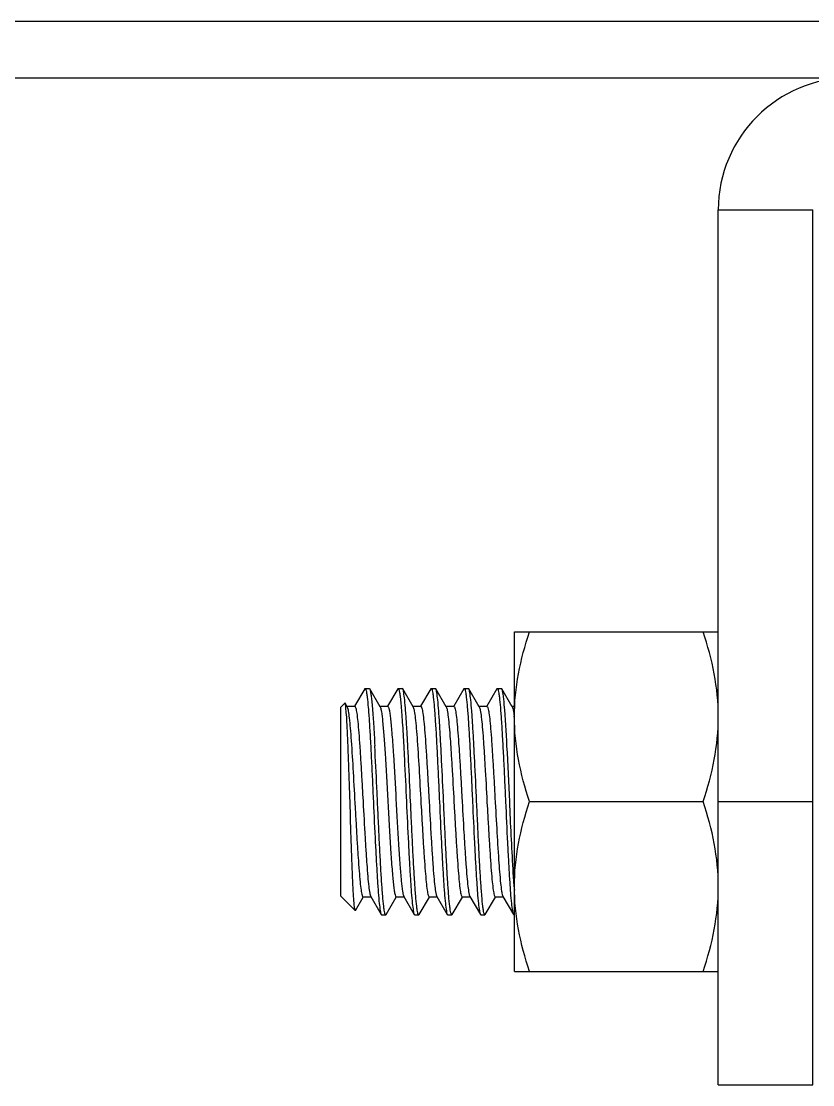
# Model space of a CAD drawing. Extents: x -1396510 to 1250330, y -1892470 to 1623980.
# Drawn here: x -1156888.7 to -1156689.2, y -61592 to -61323.8 of the extents above; entities that cross this region are included whole.
import ezdxf

# ---------------------------------------------------------------- set-up
doc = ezdxf.new("R2010")
doc.units = 0
doc.header["$LTSCALE"] = 1000
doc.header["$MEASUREMENT"] = 0
doc.layers.add('BZ', color=2, linetype='Continuous')

msp = doc.modelspace()

# ---------------------------------------------------------------- linework, layer by layer
at = {"linetype": 'Continuous'}
for p, q in [((-1157330.37, -61323.8), (-1155857.6, -61323.8)), ((-1157330.37, -61338.05), (-1155857.6, -61338.05)), ((-1156712.98, -61371.37), (-1156689.18, -61371.37)), ((-1156712.98, -61592.01), (-1156712.98, -61371.37)), ((-1156689.18, -61521.92), (-1156689.18, -61371.37)), ((-1156764.38, -61477.79), (-1156712.98, -61477.79)), ((-1156764.38, -61563.45), (-1156764.38, -61477.79)), ((-1156802.12, -61492.15), (-1156804.67, -61496.55)), ((-1156802.01, -61492.06), (-1156800.97, -61492.06)), ((-1156800.97, -61492.06), (-1156800.86, -61492.15)), ((-1156798.23, -61496.69), (-1156800.86, -61492.15)), ((-1156793.79, -61492.15), (-1156796.34, -61496.55)), ((-1156793.79, -61492.15), (-1156793.68, -61492.06)), ((-1156793.68, -61492.06), (-1156792.64, -61492.06)), ((-1156792.53, -61492.15), (-1156792.64, -61492.06)), ((-1156789.9, -61496.69), (-1156792.53, -61492.15)), ((-1156785.46, -61492.15), (-1156788.01, -61496.55)), ((-1156785.46, -61492.15), (-1156785.35, -61492.06)), ((-1156785.35, -61492.06), (-1156784.31, -61492.06)), ((-1156784.2, -61492.15), (-1156784.31, -61492.06)), ((-1156781.57, -61496.69), (-1156784.2, -61492.15)), ((-1156777.13, -61492.15), (-1156779.68, -61496.55)), ((-1156777.13, -61492.15), (-1156777.02, -61492.06)), ((-1156777.02, -61492.06), (-1156775.98, -61492.06)), ((-1156775.88, -61492.15), (-1156775.98, -61492.06)), ((-1156773.24, -61496.69), (-1156775.88, -61492.15)), ((-1156768.8, -61492.15), (-1156771.35, -61496.55)), ((-1156768.8, -61492.15), (-1156768.69, -61492.06)), ((-1156768.69, -61492.06), (-1156767.65, -61492.06)), ((-1156767.55, -61492.15), (-1156767.65, -61492.06)), ((-1156764.92, -61496.69), (-1156767.55, -61492.15)), ((-1156808.17, -61496.82), (-1156807.14, -61495.79)), ((-1156808.17, -61544.42), (-1156808.17, -61496.82)), ((-1156807.07, -61495.82), (-1156807.14, -61495.79)), ((-1156806.56, -61496.69), (-1156807.07, -61495.82)), ((-1156804.62, -61496.58), (-1156806.63, -61496.58)), ((-1156806.56, -61496.69), (-1156806.53, -61496.76)), ((-1156796.29, -61496.58), (-1156798.3, -61496.58)), ((-1156787.96, -61496.58), (-1156789.97, -61496.58)), ((-1156789.9, -61496.69), (-1156789.86, -61496.77)), ((-1156779.63, -61496.58), (-1156781.64, -61496.58)), ((-1156771.3, -61496.58), (-1156773.31, -61496.58)), ((-1156764.38, -61496.58), (-1156764.98, -61496.58)), ((-1156760.56, -61520.62), (-1156716.8, -61520.62)), ((-1156712.98, -61520.62), (-1156689.18, -61520.62)), ((-1156689.18, -61592.01), (-1156689.18, -61521.92)), ((-1156808.17, -61544.42), (-1156804.5, -61548.08)), ((-1156804.43, -61548.06), (-1156802.48, -61544.68)), ((-1156802.52, -61544.66), (-1156800.52, -61544.66)), ((-1156800.58, -61544.55), (-1156797.95, -61549.08)), ((-1156796.7, -61549.08), (-1156794.15, -61544.68)), ((-1156794.19, -61544.66), (-1156792.19, -61544.66)), ((-1156792.25, -61544.55), (-1156789.62, -61549.08)), ((-1156788.37, -61549.08), (-1156785.82, -61544.68)), ((-1156785.87, -61544.66), (-1156783.86, -61544.66)), ((-1156783.92, -61544.55), (-1156781.29, -61549.08)), ((-1156780.04, -61549.08), (-1156777.49, -61544.68)), ((-1156777.54, -61544.66), (-1156775.53, -61544.66)), ((-1156775.6, -61544.55), (-1156772.96, -61549.08)), ((-1156771.71, -61549.08), (-1156769.16, -61544.68)), ((-1156769.21, -61544.66), (-1156767.2, -61544.66)), ((-1156767.27, -61544.55), (-1156764.64, -61549.08)), ((-1156804.43, -61548.06), (-1156804.5, -61548.08)), ((-1156797.95, -61549.08), (-1156797.85, -61549.18)), ((-1156797.85, -61549.18), (-1156796.81, -61549.18)), ((-1156796.7, -61549.08), (-1156796.81, -61549.18)), ((-1156789.62, -61549.08), (-1156789.52, -61549.18)), ((-1156789.52, -61549.18), (-1156788.48, -61549.18)), ((-1156788.37, -61549.08), (-1156788.48, -61549.18)), ((-1156781.29, -61549.08), (-1156781.19, -61549.18)), ((-1156781.19, -61549.18), (-1156780.15, -61549.18)), ((-1156780.04, -61549.08), (-1156780.15, -61549.18)), ((-1156772.96, -61549.08), (-1156772.86, -61549.18)), ((-1156772.86, -61549.18), (-1156771.82, -61549.18)), ((-1156771.71, -61549.08), (-1156771.82, -61549.18)), ((-1156764.64, -61549.08), (-1156764.53, -61549.18)), ((-1156764.53, -61549.18), (-1156764.38, -61549.18)), ((-1156764.38, -61563.45), (-1156712.98, -61563.45)), ((-1156712.98, -61592.01), (-1156689.18, -61592.01))]:
    msp.add_line(p, q, dxfattribs=at)
for centre, radius, start, end in [((-1156679.66, -61371.37), 33.32, 90, 180), ((-1156813.26, -61505.14), 49.2, 6.5856, 7.0558), ((-1156551.39, -61527.1), 213.57, 184.0317, 184.2452)]:
    msp.add_arc(centre, radius, start, end, dxfattribs=at)
for points, knots in [([(-1156764.38, -61499.2), (-1156764.38, -61495.58), (-1156763.65, -61488.29), (-1156761.71, -61481.25), (-1156760.56, -61477.79)], [0, 0, 0, 0, 0.498127, 1, 1, 1, 1]), ([(-1156712.98, -61499.2), (-1156712.98, -61495.58), (-1156713.71, -61488.29), (-1156715.65, -61481.25), (-1156716.8, -61477.79)], [0, 0, 0, 0, 0.498127, 1, 1, 1, 1]), ([(-1156802.12, -61492.15), (-1156802.1, -61492.13), (-1156802.08, -61492.09), (-1156802.03, -61492.06), (-1156802.01, -61492.06)], [0, 0, 0, 0, 0.600347, 1, 1, 1, 1]), ([(-1156802.01, -61492.06), (-1156801.95, -61492.06), (-1156801.83, -61492.29), (-1156801.73, -61492.68), (-1156801.6, -61493.38), (-1156801.42, -61494.79), (-1156801.19, -61497.18), (-1156800.95, -61500.68), (-1156800.69, -61504.95), (-1156800.44, -61509.83), (-1156800.18, -61515.12), (-1156800.02, -61518.76), (-1156799.93, -61520.62)], [0, 0, 0, 0, 0.006583, 0.021596, 0.04574, 0.078937, 0.171322, 0.29539, 0.446449, 0.618734, 0.805649, 1, 1, 1, 1]), ([(-1156800.86, -61492.15), (-1156800.78, -61492.3), (-1156800.67, -61492.78), (-1156800.51, -61493.68), (-1156800.36, -61494.98), (-1156800.13, -61497.46), (-1156799.86, -61501.37), (-1156799.67, -61504.71), (-1156799.57, -61506.57)], [0, 0, 0, 0, 0.035621, 0.099129, 0.190113, 0.307384, 0.613602, 1, 1, 1, 1]), ([(-1156793.68, -61492.06), (-1156793.58, -61492.06), (-1156793.44, -61492.52), (-1156793.3, -61493.16), (-1156793.13, -61494.44), (-1156792.96, -61496.09), (-1156792.79, -61498.2), (-1156792.55, -61501.73), (-1156792.39, -61504.57), (-1156792.28, -61506.57)], [0, 0, 0, 0, 0.02082, 0.072926, 0.15731, 0.272819, 0.417532, 0.58899, 1, 1, 1, 1]), ([(-1156790.56, -61520.62), (-1156790.72, -61517.15), (-1156790.95, -61512.1), (-1156791.29, -61505.65), (-1156791.52, -61501.47), (-1156791.77, -61497.96), (-1156791.98, -61495.22), (-1156792.24, -61493.39), (-1156792.38, -61492.43), (-1156792.53, -61492.15)], [0, 0, 0, 0, 0.364472, 0.530917, 0.679031, 0.803711, 0.900704, 0.96676, 1, 1, 1, 1]), ([(-1156785.35, -61492.06), (-1156785.29, -61492.06), (-1156785.17, -61492.29), (-1156785.07, -61492.68), (-1156784.94, -61493.38), (-1156784.76, -61494.79), (-1156784.54, -61497.18), (-1156784.29, -61500.68), (-1156784.03, -61504.95), (-1156783.78, -61509.83), (-1156783.53, -61515.12), (-1156783.36, -61518.76), (-1156783.27, -61520.62)], [0, 0, 0, 0, 0.0066, 0.021624, 0.045784, 0.078988, 0.171383, 0.295458, 0.446514, 0.618788, 0.805671, 1, 1, 1, 1]), ([(-1156782.23, -61520.62), (-1156782.39, -61517.15), (-1156782.62, -61512.1), (-1156782.96, -61505.65), (-1156783.19, -61501.47), (-1156783.44, -61497.96), (-1156783.65, -61495.22), (-1156783.91, -61493.39), (-1156784.05, -61492.43), (-1156784.2, -61492.15)], [0, 0, 0, 0, 0.36446, 0.530904, 0.679021, 0.80371, 0.900707, 0.96676, 1, 1, 1, 1]), ([(-1156777.02, -61492.06), (-1156776.96, -61492.06), (-1156776.84, -61492.29), (-1156776.74, -61492.68), (-1156776.61, -61493.38), (-1156776.43, -61494.79), (-1156776.21, -61497.18), (-1156775.96, -61500.68), (-1156775.7, -61504.95), (-1156775.45, -61509.83), (-1156775.2, -61515.12), (-1156775.03, -61518.76), (-1156774.94, -61520.62)], [0, 0, 0, 0, 0.006594, 0.021614, 0.045769, 0.07897, 0.171367, 0.29544, 0.446493, 0.618769, 0.805664, 1, 1, 1, 1]), ([(-1156773.9, -61520.62), (-1156774.06, -61517.15), (-1156774.29, -61512.1), (-1156774.63, -61505.65), (-1156774.86, -61501.47), (-1156775.11, -61497.96), (-1156775.33, -61495.22), (-1156775.58, -61493.39), (-1156775.72, -61492.43), (-1156775.88, -61492.15)], [0, 0, 0, 0, 0.364463, 0.530902, 0.679011, 0.803698, 0.9007, 0.966759, 1, 1, 1, 1]), ([(-1156768.69, -61492.06), (-1156768.63, -61492.06), (-1156768.51, -61492.29), (-1156768.41, -61492.68), (-1156768.28, -61493.38), (-1156768.1, -61494.79), (-1156767.88, -61497.18), (-1156767.63, -61500.68), (-1156767.38, -61504.96), (-1156767.12, -61509.83), (-1156766.87, -61515.12), (-1156766.7, -61518.76), (-1156766.61, -61520.62)], [0, 0, 0, 0, 0.006603, 0.021633, 0.045795, 0.079003, 0.171407, 0.295486, 0.44654, 0.6188, 0.805674, 1, 1, 1, 1]), ([(-1156766.93, -61496.16), (-1156767.02, -61495.25), (-1156767.12, -61494.05), (-1156767.36, -61492.73), (-1156767.47, -61492.29), (-1156767.55, -61492.15)], [0, 0, 0, 0, 0.675167, 0.882196, 1, 1, 1, 1]), ([(-1156805.82, -61520.62), (-1156805.92, -61517.56), (-1156806.07, -61513.11), (-1156806.28, -61507.43), (-1156806.42, -61503.78), (-1156806.58, -61500.73), (-1156806.7, -61498.37), (-1156806.9, -61496.84), (-1156806.94, -61496.03), (-1156807.07, -61495.82)], [0, 0, 0, 0, 0.3696, 0.537398, 0.686149, 0.810674, 0.90658, 0.970411, 1, 1, 1, 1]), ([(-1156806.53, -61496.76), (-1156806.39, -61497.07), (-1156806.23, -61498), (-1156805.98, -61499.76), (-1156805.75, -61502.28), (-1156805.4, -61506.82), (-1156805, -61513.5), (-1156804.61, -61520.6), (-1156804.28, -61526.49), (-1156804.04, -61530.71), (-1156803.79, -61534.56), (-1156803.55, -61537.92), (-1156803.31, -61540.67), (-1156803.08, -61542.69), (-1156802.86, -61543.95), (-1156802.7, -61544.49), (-1156802.58, -61544.66), (-1156802.52, -61544.66)], [0, 0, 0, 0, 0.020893, 0.05836, 0.11127, 0.177808, 0.342025, 0.528042, 0.621091, 0.709765, 0.790926, 0.861712, 0.919633, 0.962682, 0.989453, 0.996584, 1, 1, 1, 1]), ([(-1156804.62, -61496.58), (-1156804.57, -61496.58), (-1156804.45, -61496.75), (-1156804.28, -61497.3), (-1156804.06, -61498.58), (-1156803.83, -61500.63), (-1156803.59, -61503.43), (-1156803.34, -61506.84), (-1156803.1, -61510.75), (-1156802.85, -61515.02), (-1156802.52, -61520.97), (-1156802.2, -61526.86), (-1156801.86, -61532.49), (-1156801.61, -61536.17), (-1156801.37, -61539.28), (-1156801.14, -61541.74), (-1156800.89, -61543.4), (-1156800.73, -61544.29), (-1156800.58, -61544.55)], [0, 0, 0, 0, 0.003454, 0.010694, 0.037891, 0.081614, 0.140406, 0.212191, 0.294398, 0.384074, 0.47799, 0.664972, 0.751304, 0.82865, 0.894235, 0.945722, 0.981321, 1, 1, 1, 1]), ([(-1156798.23, -61496.69), (-1156798.15, -61496.83), (-1156798.04, -61497.24), (-1156797.8, -61498.49), (-1156797.55, -61500.84), (-1156797.24, -61504.47), (-1156797.06, -61507.25), (-1156796.96, -61508.8)], [0, 0, 0, 0, 0.038874, 0.104591, 0.314253, 0.618407, 1, 1, 1, 1]), ([(-1156796.29, -61496.58), (-1156796.2, -61496.58), (-1156796.05, -61496.95), (-1156795.91, -61497.52), (-1156795.74, -61498.58), (-1156795.57, -61499.97), (-1156795.4, -61501.75), (-1156795.16, -61504.72), (-1156795, -61507.11), (-1156794.89, -61508.8)], [0, 0, 0, 0, 0.022094, 0.074573, 0.159008, 0.274402, 0.418843, 0.589945, 1, 1, 1, 1]), ([(-1156789.86, -61496.77), (-1156789.73, -61497.08), (-1156789.56, -61498.02), (-1156789.32, -61499.79), (-1156789.09, -61502.31), (-1156788.74, -61506.85), (-1156788.34, -61513.53), (-1156787.95, -61520.63), (-1156787.62, -61526.52), (-1156787.38, -61530.73), (-1156787.13, -61534.58), (-1156786.89, -61537.93), (-1156786.65, -61540.68), (-1156786.42, -61542.7), (-1156786.2, -61543.95), (-1156786.04, -61544.49), (-1156785.92, -61544.66), (-1156785.87, -61544.66)], [0, 0, 0, 0, 0.02111, 0.058758, 0.111806, 0.178436, 0.342705, 0.528627, 0.621592, 0.710167, 0.791227, 0.861916, 0.919753, 0.962737, 0.989468, 0.996586, 1, 1, 1, 1]), ([(-1156787.96, -61496.58), (-1156787.91, -61496.58), (-1156787.79, -61496.75), (-1156787.62, -61497.3), (-1156787.4, -61498.58), (-1156787.17, -61500.63), (-1156786.93, -61503.43), (-1156786.68, -61506.84), (-1156786.44, -61510.75), (-1156786.19, -61515.02), (-1156785.86, -61520.97), (-1156785.54, -61526.86), (-1156785.2, -61532.49), (-1156784.96, -61536.17), (-1156784.71, -61539.28), (-1156784.48, -61541.74), (-1156784.23, -61543.4), (-1156784.08, -61544.29), (-1156783.92, -61544.55)], [0, 0, 0, 0, 0.003454, 0.010693, 0.037889, 0.081612, 0.140405, 0.212191, 0.2944, 0.384076, 0.47799, 0.664973, 0.751306, 0.828653, 0.894238, 0.945724, 0.981321, 1, 1, 1, 1]), ([(-1156781.57, -61496.69), (-1156781.42, -61496.95), (-1156781.27, -61497.83), (-1156781.02, -61499.5), (-1156780.79, -61501.95), (-1156780.54, -61505.07), (-1156780.3, -61508.74), (-1156779.96, -61514.37), (-1156779.64, -61520.27), (-1156779.31, -61526.22), (-1156779.06, -61530.48), (-1156778.81, -61534.4), (-1156778.57, -61537.8), (-1156778.33, -61540.6), (-1156778.1, -61542.66), (-1156777.88, -61543.93), (-1156777.71, -61544.48), (-1156777.59, -61544.66), (-1156777.54, -61544.66)], [0, 0, 0, 0, 0.018679, 0.054277, 0.105763, 0.171349, 0.248695, 0.335028, 0.52201, 0.615925, 0.705601, 0.78781, 0.859595, 0.918387, 0.96211, 0.989306, 0.996547, 1, 1, 1, 1]), ([(-1156779.63, -61496.58), (-1156779.58, -61496.58), (-1156779.46, -61496.75), (-1156779.29, -61497.3), (-1156779.07, -61498.58), (-1156778.84, -61500.63), (-1156778.6, -61503.43), (-1156778.36, -61506.84), (-1156778.11, -61510.75), (-1156777.86, -61515.02), (-1156777.53, -61520.97), (-1156777.21, -61526.86), (-1156776.87, -61532.49), (-1156776.63, -61536.17), (-1156776.38, -61539.28), (-1156776.15, -61541.74), (-1156775.9, -61543.4), (-1156775.75, -61544.29), (-1156775.6, -61544.55)], [0, 0, 0, 0, 0.003455, 0.010694, 0.037891, 0.081614, 0.140407, 0.212191, 0.294399, 0.384074, 0.47799, 0.664972, 0.751304, 0.82865, 0.894234, 0.945721, 0.98132, 1, 1, 1, 1]), ([(-1156773.24, -61496.69), (-1156773.09, -61496.95), (-1156772.94, -61497.83), (-1156772.69, -61499.5), (-1156772.46, -61501.95), (-1156772.21, -61505.07), (-1156771.97, -61508.74), (-1156771.63, -61514.37), (-1156771.31, -61520.27), (-1156770.98, -61526.22), (-1156770.73, -61530.48), (-1156770.48, -61534.4), (-1156770.24, -61537.8), (-1156770, -61540.6), (-1156769.77, -61542.66), (-1156769.55, -61543.93), (-1156769.38, -61544.48), (-1156769.26, -61544.66), (-1156769.21, -61544.66)], [0, 0, 0, 0, 0.018679, 0.054277, 0.105762, 0.171346, 0.248693, 0.335026, 0.522009, 0.615924, 0.705599, 0.787807, 0.859593, 0.918387, 0.962111, 0.989308, 0.996544, 1, 1, 1, 1]), ([(-1156771.3, -61496.58), (-1156771.25, -61496.58), (-1156771.13, -61496.74), (-1156770.97, -61497.27), (-1156770.75, -61498.48), (-1156770.53, -61500.44), (-1156770.29, -61503.12), (-1156770.06, -61506.39), (-1156769.82, -61510.15), (-1156769.57, -61514.27), (-1156769.25, -61520.07), (-1156768.87, -61527.11), (-1156768.41, -61534.66), (-1156768.02, -61539.91), (-1156767.66, -61542.9), (-1156767.49, -61543.94), (-1156767.36, -61544.31)], [0, 0, 0, 0, 0.003355, 0.010303, 0.036372, 0.078307, 0.134788, 0.203918, 0.283344, 0.37035, 0.461954, 0.646337, 0.811415, 0.934785, 0.975365, 1, 1, 1, 1]), ([(-1156765.57, -61520.62), (-1156765.79, -61515.94), (-1156766.17, -61507.78), (-1156766.62, -61499.62), (-1156766.93, -61496.16)], [0, 0, 0, 0, 0.574041, 1, 1, 1, 1]), ([(-1156764.92, -61496.69), (-1156764.77, -61496.94), (-1156764.62, -61497.76), (-1156764.5, -61498.56), (-1156764.43, -61499.09)], [0, 0, 0, 0, 0.34613, 1, 1, 1, 1]), ([(-1156760.56, -61520.62), (-1156761.71, -61517.15), (-1156763.65, -61510.12), (-1156764.38, -61502.83), (-1156764.38, -61499.2)], [0, 0, 0, 0, 0.501873, 1, 1, 1, 1]), ([(-1156716.8, -61520.62), (-1156715.65, -61517.15), (-1156713.71, -61510.12), (-1156712.98, -61502.83), (-1156712.98, -61499.2)], [0, 0, 0, 0, 0.501873, 1, 1, 1, 1]), ([(-1156798.89, -61520.62), (-1156798.94, -61519.4), (-1156799.16, -61514.72), (-1156799.39, -61510.03), (-1156799.57, -61506.57)], [0, 0, 0, 0, 0.260591, 1, 1, 1, 1]), ([(-1156792.28, -61506.57), (-1156792.22, -61507.67), (-1156791.98, -61512.35), (-1156791.77, -61517.04), (-1156791.6, -61520.62)], [0, 0, 0, 0, 0.235201, 1, 1, 1, 1]), ([(-1156796.96, -61508.8), (-1156796.84, -61510.73), (-1156796.6, -61514.72), (-1156796.27, -61520.78), (-1156795.93, -61526.83), (-1156795.6, -61532.46), (-1156795.31, -61536.72), (-1156795.07, -61539.62), (-1156794.9, -61541.35), (-1156794.74, -61542.71), (-1156794.57, -61543.75), (-1156794.44, -61544.3), (-1156794.28, -61544.66), (-1156794.19, -61544.66)], [0, 0, 0, 0, 0.161009, 0.33328, 0.50525, 0.665324, 0.802738, 0.859991, 0.90829, 0.946845, 0.975049, 0.992588, 1, 1, 1, 1]), ([(-1156794.89, -61508.8), (-1156794.65, -61512.6), (-1156794.33, -61518.38), (-1156793.91, -61526.03), (-1156793.59, -61531.5), (-1156793.28, -61536.31), (-1156792.96, -61540.15), (-1156792.7, -61542.64), (-1156792.45, -61543.96), (-1156792.34, -61544.4), (-1156792.25, -61544.55)], [0, 0, 0, 0, 0.318814, 0.484317, 0.640354, 0.777365, 0.886976, 0.962559, 0.986162, 1, 1, 1, 1]), ([(-1156804.5, -61548.08), (-1156804.56, -61548.03), (-1156804.6, -61547.79), (-1156804.69, -61547.35), (-1156804.76, -61546.63), (-1156804.88, -61545.23), (-1156805.01, -61542.91), (-1156805.17, -61539.53), (-1156805.33, -61535.44), (-1156805.56, -61529.06), (-1156805.71, -61524.06), (-1156805.82, -61520.62)], [0, 0, 0, 0, 0.008055, 0.024934, 0.050728, 0.085258, 0.179339, 0.303876, 0.454308, 0.624977, 1, 1, 1, 1]), ([(-1156799.93, -61520.62), (-1156799.77, -61524.08), (-1156799.54, -61529.13), (-1156799.2, -61535.59), (-1156798.96, -61539.77), (-1156798.72, -61543.27), (-1156798.5, -61546.02), (-1156798.24, -61547.84), (-1156798.11, -61548.81), (-1156797.95, -61549.08)], [0, 0, 0, 0, 0.364465, 0.530911, 0.679028, 0.803713, 0.900705, 0.966759, 1, 1, 1, 1]), ([(-1156796.81, -61549.18), (-1156796.87, -61549.18), (-1156796.99, -61548.94), (-1156797.09, -61548.56), (-1156797.22, -61547.86), (-1156797.4, -61546.45), (-1156797.62, -61544.06), (-1156797.87, -61540.56), (-1156798.12, -61536.28), (-1156798.38, -61531.41), (-1156798.63, -61526.12), (-1156798.8, -61522.48), (-1156798.89, -61520.62)], [0, 0, 0, 0, 0.006603, 0.021632, 0.045795, 0.079003, 0.171409, 0.295489, 0.446541, 0.6188, 0.805675, 1, 1, 1, 1]), ([(-1156791.6, -61520.62), (-1156791.44, -61524.08), (-1156791.21, -61529.13), (-1156790.87, -61535.59), (-1156790.63, -61539.77), (-1156790.39, -61543.27), (-1156790.17, -61546.02), (-1156789.91, -61547.84), (-1156789.78, -61548.81), (-1156789.62, -61549.08)], [0, 0, 0, 0, 0.364464, 0.530901, 0.679016, 0.803706, 0.900705, 0.96676, 1, 1, 1, 1]), ([(-1156788.48, -61549.18), (-1156788.54, -61549.18), (-1156788.66, -61548.94), (-1156788.76, -61548.56), (-1156788.89, -61547.86), (-1156789.07, -61546.45), (-1156789.29, -61544.06), (-1156789.54, -61540.56), (-1156789.79, -61536.28), (-1156790.05, -61531.41), (-1156790.3, -61526.12), (-1156790.47, -61522.48), (-1156790.56, -61520.62)], [0, 0, 0, 0, 0.0066, 0.021624, 0.045784, 0.078987, 0.171381, 0.295454, 0.446509, 0.618783, 0.805671, 1, 1, 1, 1]), ([(-1156783.27, -61520.62), (-1156783.11, -61524.08), (-1156782.88, -61529.13), (-1156782.54, -61535.59), (-1156782.3, -61539.77), (-1156782.06, -61543.27), (-1156781.84, -61546.02), (-1156781.58, -61547.84), (-1156781.45, -61548.81), (-1156781.29, -61549.08)], [0, 0, 0, 0, 0.364465, 0.530909, 0.679021, 0.803705, 0.900702, 0.96676, 1, 1, 1, 1]), ([(-1156780.15, -61549.18), (-1156780.21, -61549.18), (-1156780.33, -61548.94), (-1156780.43, -61548.56), (-1156780.56, -61547.86), (-1156780.74, -61546.45), (-1156780.96, -61544.06), (-1156781.21, -61540.56), (-1156781.46, -61536.28), (-1156781.72, -61531.41), (-1156781.97, -61526.12), (-1156782.14, -61522.48), (-1156782.23, -61520.62)], [0, 0, 0, 0, 0.006595, 0.021615, 0.045772, 0.078974, 0.171372, 0.295447, 0.446498, 0.618771, 0.805664, 1, 1, 1, 1]), ([(-1156774.94, -61520.62), (-1156774.78, -61524.08), (-1156774.55, -61529.13), (-1156774.21, -61535.59), (-1156773.97, -61539.77), (-1156773.73, -61543.27), (-1156773.51, -61546.02), (-1156773.26, -61547.84), (-1156773.12, -61548.81), (-1156772.96, -61549.08)], [0, 0, 0, 0, 0.364462, 0.530907, 0.679025, 0.803712, 0.900706, 0.96676, 1, 1, 1, 1]), ([(-1156771.82, -61549.18), (-1156771.88, -61549.18), (-1156772, -61548.94), (-1156772.1, -61548.56), (-1156772.23, -61547.86), (-1156772.41, -61546.45), (-1156772.63, -61544.06), (-1156772.88, -61540.56), (-1156773.14, -61536.28), (-1156773.39, -61531.41), (-1156773.64, -61526.12), (-1156773.81, -61522.48), (-1156773.9, -61520.62)], [0, 0, 0, 0, 0.006604, 0.021634, 0.045797, 0.079005, 0.171409, 0.295489, 0.446542, 0.618804, 0.805676, 1, 1, 1, 1]), ([(-1156766.61, -61520.62), (-1156766.45, -61524.08), (-1156766.22, -61529.13), (-1156765.88, -61535.59), (-1156765.65, -61539.77), (-1156765.4, -61543.27), (-1156765.19, -61546.02), (-1156764.93, -61547.84), (-1156764.79, -61548.81), (-1156764.64, -61549.08)], [0, 0, 0, 0, 0.364464, 0.530901, 0.679012, 0.803701, 0.900702, 0.966759, 1, 1, 1, 1]), ([(-1156764.44, -61542.12), (-1156764.54, -61540.63), (-1156764.98, -61533.47), (-1156765.31, -61526.3), (-1156765.57, -61520.62)], [0, 0, 0, 0, 0.207613, 1, 1, 1, 1]), ([(-1156764.38, -61542.03), (-1156764.38, -61538.41), (-1156763.65, -61531.12), (-1156761.71, -61524.08), (-1156760.56, -61520.62)], [0, 0, 0, 0, 0.498127, 1, 1, 1, 1]), ([(-1156712.98, -61542.03), (-1156712.98, -61538.41), (-1156713.71, -61531.12), (-1156715.65, -61524.08), (-1156716.8, -61520.62)], [0, 0, 0, 0, 0.498127, 1, 1, 1, 1]), ([(-1156760.56, -61563.45), (-1156761.71, -61559.98), (-1156763.65, -61552.94), (-1156764.38, -61545.66), (-1156764.38, -61542.03)], [0, 0, 0, 0, 0.501873, 1, 1, 1, 1]), ([(-1156716.8, -61563.45), (-1156715.65, -61559.98), (-1156713.71, -61552.94), (-1156712.98, -61545.66), (-1156712.98, -61542.03)], [0, 0, 0, 0, 0.501873, 1, 1, 1, 1])]:
    msp.add_open_spline(points, degree=3, knots=knots, dxfattribs=at)
msp.add_open_spline([(-1156767.36, -61544.31), (-1156767.34, -61544.39), (-1156767.31, -61544.47), (-1156767.27, -61544.55)], degree=3, dxfattribs=at)
at = {"layer": 'BZ'}
msp.add_line((-1163240.98, -61338.05), (-1153705.59, -61338.05), dxfattribs=at)

doc.saveas('drawing.dxf')
